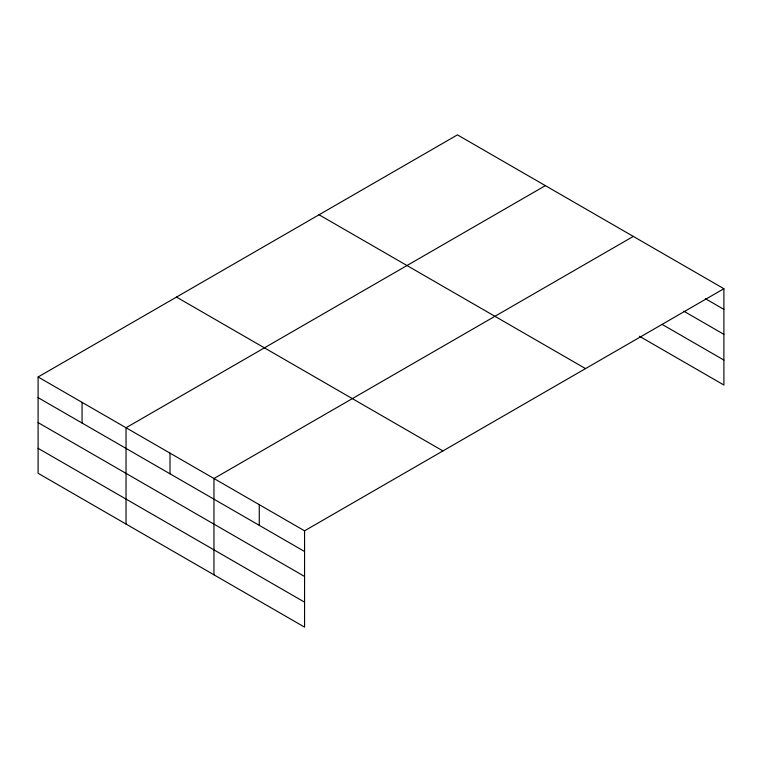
<?xml version="1.0" encoding="UTF-8"?>
<svg xmlns="http://www.w3.org/2000/svg" width="762" height="762" viewBox="0 0 762 762"><rect width="100%" height="100%" fill="white"/><g stroke="black" fill="none" stroke-linecap="round" stroke-linejoin="round"><path stroke-width="1.14" d="M723.9 288.712L457.438 134.874L38.1 376.98L38.1 473.288L304.562 627.126L304.562 530.819L723.9 288.712L723.9 385.02L639.48 336.28M545.373 185.642L126.035 427.749L126.035 524.056M633.308 236.41L213.96 478.507L213.96 574.824M705.364 298.685L723.9 309.382M683.752 311.163L723.9 334.347M662.13 324.402L723.9 360.064M319.059 214.77L585.521 368.608M176.479 297.085L442.941 450.923M38.1 376.98L304.562 530.819M38.1 397.65L304.562 551.488M38.1 422.605L304.562 576.443M38.1 448.323L304.562 602.161M259.261 504.663L259.261 525.332M170.002 453.123L170.002 473.802M82.067 402.365L82.067 423.034"/></g></svg>
